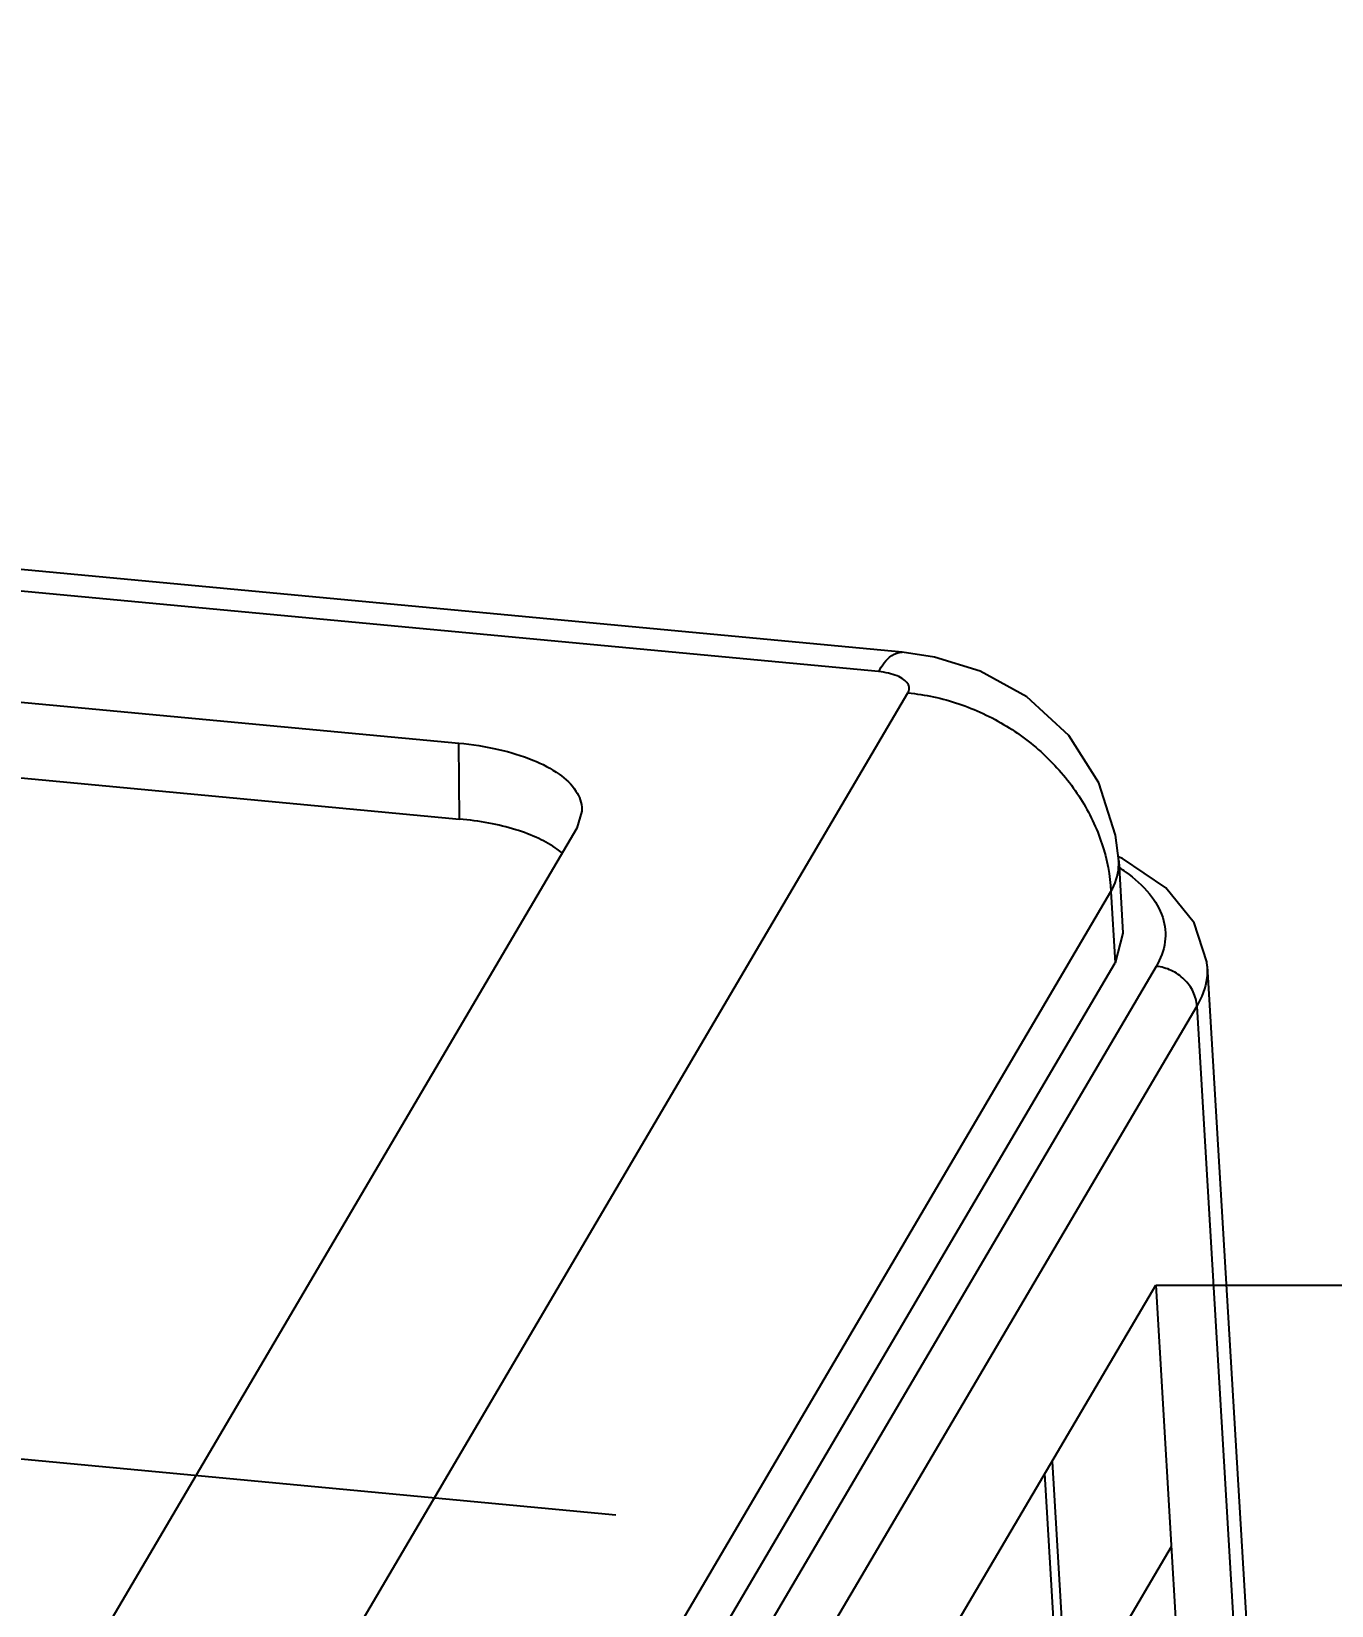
# Model space of a CAD drawing. Header units: millimetres. Extents: x 15 to 334, y 2 to 223.
# Drawn here: x 126.99 to 142.82, y 84.23 to 103.39 of the extents above; entities that cross this region are included whole.
import ezdxf

# ---------------------------------------------------------------- set-up
doc = ezdxf.new("R2010")
doc.units = ezdxf.units.MM
for name, color, linetype in [('06___PRT_ALL_SURFS', 179, 'Continuous'), ('HATCH', 56, 'Continuous'), ('SLD-0', 179, 'Continuous')]:
    doc.layers.add(name, color=color, linetype=linetype)
doc.styles.add('SLDTEXTSTYLE0', font='TXT', dxfattribs={"width": 0.75})
doc.dimstyles.new('SLDDIMSTYLE2', dxfattribs={"dimtxt": 1.8, "dimasz": 1.8, "dimexe": 0, "dimexo": 0.0625, "dimgap": 0.45, "dimtad": 2, "dimdec": 1, "dimrnd": 1e-09, "dimzin": 12, "dimdsep": 46, "dimtxsty": 'SLDTEXTSTYLE0', "dimsah": 1, "dimcen": 0.09, "dimadec": 0, "dimazin": 3, "dimtfac": 1, "dimtmove": 0, "dimatfit": 0, "dimfxl": 0, "dimfrac": 2, "dimtolj": 1, "dimtzin": 12, "dimarcsym": 0})

# ---------------------------------------------------------------- blocks, each defined once
blk = doc.blocks.new('_D_18')
at = {"layer": 'SLD-0'}
for p, q in [((158.209, 88.132), (158.209, 91.593)), ((140.678, 88.132), (159.209, 88.132)), ((158.209, 88.132), (158.209, 81.775)), ((141.056, 81.775), (159.209, 81.775)), ((158.209, 81.775), (158.209, 78.313))]:
    blk.add_line(p, q, dxfattribs=at)
for points in [[(158.209, 88.132), (158.486, 89.932), (157.932, 89.932)], [(158.209, 81.775), (157.932, 79.975), (158.486, 79.975)]]:
    blk.add_solid(points, dxfattribs=at)
at = {"layer": 'SLD-0', "insert": (155.888, 81.894, 0.1), "char_height": 1.8, "attachment_point": 1, "rotation": 90, "style": 'SLDTEXTSTYLE0'}
blk.add_mtext('11,5', dxfattribs=at)
blk = doc.blocks.new('_D_19')
at = {"layer": 'SLD-0'}
for p, q in [((108.789, 98.27), (109.251, 103.199)), ((108.428, 94.418), (108.789, 98.27)), ((104.134, 94.821), (109.423, 94.325)), ((108.428, 94.418), (108.105, 90.972))]:
    blk.add_line(p, q, dxfattribs=at)
for points in [[(108.789, 98.27), (109.232, 100.036), (108.681, 100.088)], [(108.428, 94.418), (107.984, 92.652), (108.535, 92.6)]]:
    blk.add_solid(points, dxfattribs=at)
at = {"layer": 'SLD-0', "insert": (106.494, 98.648, 0.1), "char_height": 1.8, "attachment_point": 1, "rotation": 84.6447, "style": 'SLDTEXTSTYLE0'}
blk.add_mtext('9,5', dxfattribs=at)

msp = doc.modelspace()

# ---------------------------------------------------------------- hatches: boundary and pattern name
at = {"layer": 'HATCH'}
h = msp.add_hatch(dxfattribs=at)
h.set_pattern_fill('ANSI31', color=2, scale=0.11, style=0)
edge = h.paths.add_edge_path(flags=0)
edge.add_line((145.728, 101.48), (145.749, 100.481))
edge.add_line((145.749, 100.481), (145.88, 85.591))
edge.add_line((145.88, 85.591), (145.88, 84.579))
edge.add_line((145.88, 84.579), (145.374, 84.579))
edge.add_line((145.374, 84.579), (145.374, 85.591))
edge.add_line((145.374, 85.591), (144.008, 85.591))
edge.add_line((144.008, 85.591), (143.755, 87.008))
edge.add_line((143.755, 87.008), (143.755, 88.729))
edge.add_line((143.755, 88.729), (143.454, 90.432))
edge.add_line((143.454, 90.432), (144.023, 90.639))
edge.add_line((144.023, 90.639), (143.451, 92.068))
edge.add_line((143.451, 92.068), (143.451, 93.283))
edge.add_line((143.451, 93.283), (144.059, 93.283))
edge.add_line((144.059, 93.283), (144.059, 93.447))
edge.add_line((144.059, 93.447), (144.059, 96.217))
edge.add_line((144.059, 96.217), (144.059, 96.42))
edge.add_line((144.059, 96.42), (143.451, 97.938))
edge.add_line((143.451, 97.938), (143.451, 99.152))
edge.add_line((143.451, 99.152), (144.059, 99.152))
edge.add_line((144.059, 99.152), (144.059, 99.355))
edge.add_line((144.059, 99.355), (143.451, 100.873))
edge.add_line((143.451, 100.873), (143.451, 102.087))
edge.add_line((143.451, 102.087), (144.059, 102.087))
edge.add_line((144.059, 102.087), (144.059, 105.224))
edge.add_line((144.059, 105.224), (143.451, 106.742))
edge.add_line((143.451, 106.742), (143.451, 107.957))
edge.add_line((143.451, 107.957), (144.059, 107.957))
edge.add_line((144.059, 107.957), (144.059, 108.159))
edge.add_line((144.059, 108.159), (143.451, 109.677))
edge.add_line((143.451, 109.677), (143.704, 111.903))
edge.add_line((143.704, 111.903), (143.704, 114.811))
edge.add_line((143.704, 114.811), (142.541, 115.445))
edge.add_line((142.541, 115.445), (142.541, 115.648))
edge.add_line((142.541, 115.648), (143.694, 115.648))
edge.add_spline(control_points=[(143.694, 115.648), (143.904, 115.648), (144.054, 115.501), (144.059, 115.291)], knot_values=[0, 0, 0, 0, 1, 1, 1, 1], weights=[1, 0.809532, 0.809532, 1], degree=3, periodic=0)
edge.add_line((144.059, 115.291), (144.155, 110.588))
edge.add_line((144.155, 110.588), (145.728, 101.48))

# ---------------------------------------------------------------- linework, layer by layer
at = {"layer": '06___PRT_ALL_SURFS', "color": 179, "linetype": 'Continuous'}
for p, q in [((137.589, 95.835), (67.364, 102.418)), ((137.303, 95.597), (67.078, 102.18)), ((137.985, 95.775), (137.589, 95.835)), ((138.54, 95.604), (137.985, 95.775)), ((139.108, 95.29), (138.54, 95.604)), ((126.994, 77.207), (137.661, 95.338)), ((139.618, 94.82), (139.108, 95.29)), ((139.985, 94.244), (139.618, 94.82)), ((140.188, 93.608), (139.985, 94.244)), ((140.226, 93.296), (140.188, 93.608)), ((140.226, 93.297), (140.278, 92.415)), ((129.464, 74.789), (140.132, 92.92))]:
    msp.add_line(p, q, dxfattribs=at)
for points, knots in [([(137.303, 95.597), (137.346, 95.67), (137.416, 95.786), (137.545, 95.834), (137.589, 95.833)], [0, 0, 0, 0, 0.2546103, 0.3854084, 0.3854084, 0.3854084, 0.3854084]), ([(137.661, 95.338), (137.671, 95.355), (137.684, 95.395), (137.661, 95.458), (137.605, 95.509), (137.524, 95.551), (137.42, 95.581), (137.344, 95.593), (137.303, 95.597)], [0, 0, 0, 0, 0.0586915, 0.1174939, 0.1898612, 0.2811876, 0.3903983, 0.5125468, 0.5125468, 0.5125468, 0.5125468]), ([(137.661, 95.338), (137.871, 95.319), (138.29, 95.228), (138.872, 94.955), (139.379, 94.561), (139.779, 94.071), (140.045, 93.515), (140.121, 93.117), (140.132, 92.92)], [0, 0, 0, 0, 0.631698, 1.272592, 1.912675, 2.542114, 3.153434, 3.743425, 3.743425, 3.743425, 3.743425]), ([(140.132, 92.92), (140.183, 93.012), (140.227, 93.141), (140.227, 93.271), (140.225, 93.296)], [0, 0, 0, 0, 0.3169033, 0.3897193, 0.3897193, 0.3897193, 0.3897193])]:
    msp.add_open_spline(points, degree=3, knots=knots, dxfattribs=at)
at = {"layer": 'SLD-0', "color": 179, "linetype": 'Continuous'}
for p, q in [((70.682, 100.493), (132.196, 94.727)), ((70.69, 99.571), (132.203, 93.804)), ((132.203, 93.804), (132.196, 94.727)), ((133.694, 93.9), (133.63, 93.693)), ((133.63, 93.693), (125.218, 79.397)), ((140.273, 93.324), (140.22, 93.345)), ((140.8, 92.966), (140.273, 93.324)), ((140.132, 92.92), (140.183, 92.052)), ((141.146, 92.542), (140.8, 92.966)), ((141.299, 92.065), (141.146, 92.542)), ((140.278, 92.415), (140.183, 92.052)), ((129.503, 73.899), (140.183, 92.052)), ((140.683, 92.011), (129.996, 73.847)), ((141.304, 92.013), (141.299, 92.065)), ((141.304, 92.015), (142.687, 68.743)), ((141.177, 91.528), (130.49, 73.363)), ((141.177, 91.528), (142.561, 68.259))]:
    msp.add_line(p, q, dxfattribs=at)
at = {"layer": 'SLD-0'}
for p, q in [((64.183, 91.893), (134.105, 85.338)), ((138.152, 83.839), (140.678, 88.132)), ((140.678, 88.132), (141.056, 81.775)), ((139.562, 81.915), (139.329, 85.839)), ((139.415, 85.986), (139.793, 79.628)), ((138.341, 80.661), (140.867, 84.953))]:
    msp.add_line(p, q, dxfattribs=at)
at = {"layer": 'SLD-0', "color": 179, "linetype": 'Continuous'}
msp.add_arc((139.075, 91.439), 2.118, 54.2662, 56.7845, dxfattribs=at)
for points, knots in [([(132.196, 94.727), (132.358, 94.712), (132.664, 94.665), (133.079, 94.542), (133.404, 94.376), (133.628, 94.173), (133.695, 93.992), (133.694, 93.907), (133.694, 93.9)], [0, 0, 0, 0, 0.489843, 0.926087, 1.290931, 1.580208, 1.815286, 1.835525, 1.835525, 1.835525, 1.835525]), ([(133.453, 93.39), (133.434, 93.406), (133.345, 93.475), (133.159, 93.579), (132.878, 93.683), (132.554, 93.761), (132.324, 93.793), (132.203, 93.804)], [0, 0, 0, 0, 0.075251, 0.335028, 0.635579, 0.971171, 1.333059, 1.333059, 1.333059, 1.333059]), ([(140.312, 93.158), (140.418, 93.082), (140.601, 92.922), (140.781, 92.623), (140.813, 92.299), (140.736, 92.102), (140.683, 92.011)], [0, 0, 0, 0, 0.392195, 0.721747, 1.020983, 1.335406, 1.335406, 1.335406, 1.335406]), ([(141.177, 91.528), (141.174, 91.587), (141.142, 91.708), (141.03, 91.861), (140.872, 91.97), (140.746, 92.005), (140.683, 92.011)], [0, 0, 0, 0, 0.1779833, 0.3649769, 0.5566888, 0.7464905, 0.7464905, 0.7464905, 0.7464905]), ([(141.303, 92.013), (141.306, 91.965), (141.301, 91.795), (141.238, 91.632), (141.177, 91.528)], [0, 0, 0, 0, 0.1435632, 0.5058676, 0.5058676, 0.5058676, 0.5058676])]:
    msp.add_open_spline(points, degree=3, knots=knots, dxfattribs=at)

# ---------------------------------------------------------------- dimensions: what is measured, and where the dimension line sits
at = {"layer": 'SLD-0'}
for base, p1, p2, angle, picture, middle in [((108.789, 98.27), (104.134, 94.821), (137.303, 95.597), 84.6447, '_D_19', (109.027, 100.815)), ((158.209, 81.775), (140.678, 88.132), (141.056, 81.775), 90, '_D_18', (158.209, 84.953))]:
    dim = msp.add_linear_dim(base=base, p1=p1, p2=p2, angle=angle, dimstyle='SLDDIMSTYLE2', dxfattribs=at)
    dim.commit()
    dim.dimension.update_dxf_attribs({"geometry": picture, "text_midpoint": middle, "dimtype": 160})

doc.saveas('drawing.dxf')
